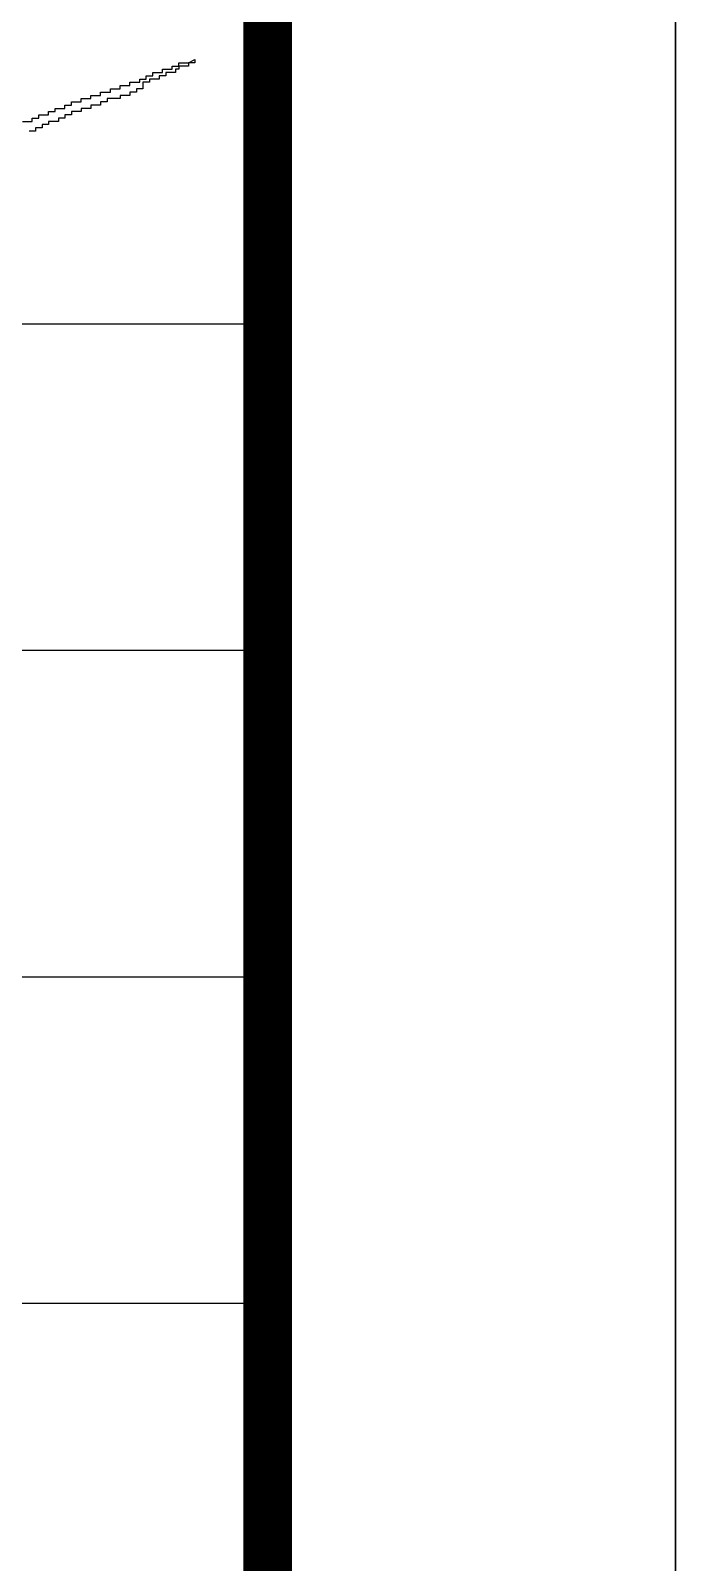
# Model space of a CAD drawing. Header units: millimetres. Extents: x 12325263 to 13848842, y -1463133 to 573208.
# Drawn here: x 12646470 to 12648842, y -887044 to -881413 of the extents above; entities that cross this region are included whole.
import ezdxf
from ezdxf.enums import TextEntityAlignment as Align

# ---------------------------------------------------------------- set-up
doc = ezdxf.new("R2010")
doc.units = ezdxf.units.MM
doc.header["$LTSCALE"] = 1000
for name, color, linetype in [('PUB_HATCH', 8, 'Continuous'), ('TITLIN', 7, 'Continuous'), ('TITLIN1', 7, 'Continuous'), ('电子签名', 6, 'Continuous')]:
    doc.layers.add(name, color=color, linetype=linetype)
doc.styles.add('ACHT', font='simhei.ttf')
doc.styles.add('TITXC', font='simhei.ttf')
doc.styles.add('TITXV', font='', dxfattribs={"width": 0.7})
doc.styles.get('TITXV').set_extended_font_data('SimSun')

# ---------------------------------------------------------------- blocks, each defined once
blk = doc.blocks.new('横向图框_A0')
at = {"layer": 'TITLIN'}
for p, q in [((1132.321, 174.115), (1179, 174.115)), ((1114, 166.115), (1179, 166.115)), ((1132.321, 158.115), (1179, 158.115)), ((1132.321, 150.115), (1179, 150.115))]:
    blk.add_line(p, q, dxfattribs=at)
at = {"layer": 'TITLIN1'}
blk.add_lwpolyline([(0, 0), (1189, 0), (1189, 841), (0, 841)], close=True, dxfattribs=at)
at = {"layer": 'TITLIN1', "const_width": 1.2}
blk.add_lwpolyline([(25, 10), (1179, 10), (1179, 831), (25, 831)], close=True, dxfattribs=at)
blk.add_lwpolyline([(25, 10), (1179, 10), (1179, 831), (25, 831)], close=True, dxfattribs=at)
at = {"style": 'TITXV', "width": 0.8}
for tag, p in [('智能化', (9.375, 781)), ('暖通', (3.125, 781)), ('给排水', (15.625, 705)), ('建筑', (3.125, 705)), ('电气', (21.875, 705)), ('结构', (9.375, 705))]:
    blk.add_attdef(tag, text='', height=2.5, rotation=90, dxfattribs=at).set_placement(p, align=Align.MIDDLE_CENTER)
for tag, height, style, p in [('总工程师', 3, 'ACHT', (1143.109, 210.304)), ('审定', 3, 'ACHT', (1143.109, 202.304)), ('审核', 3, 'ACHT', (1143.109, 194.304)), ('设计总负责人1', 3, 'ACHT', (1143.109, 186.304)), ('设计总负责人2', 3, 'ACHT', (1143.109, 178.304)), ('设计总负责人3', 3, 'ACHT', (1143.109, 170.304)), ('专业负责人1', 3, 'ACHT', (1143.109, 162.304)), ('专业负责人2', 3, 'ACHT', (1143.109, 154.304)), ('专业负责人3', 3, 'ACHT', (1143.109, 146.304)), ('校核1', 3, 'ACHT', (1143.109, 138.304)), ('校核2', 3, 'ACHT', (1143.109, 130.304)), ('设计1', 3, 'ACHT', (1143.109, 122.304)), ('设计2', 3, 'ACHT', (1143.109, 114.304)), ('工程编号', 3, 'TITXC', (1142.308, 74.793)), ('专业', 3, 'TITXC', (1170.433, 74.793)), ('设计阶段', 3, 'TITXC', (1155.544, 67.776)), ('图号', 5, 'TITXC', (1140.343, 32.746)), ('出图日期', 3, 'ACHT', (1144.346, 24.293))]:
    blk.add_attdef(tag, text='', height=height, dxfattribs=dict(style=style)).set_placement(p, align=Align.MIDDLE_CENTER)
at = {"style": 'TITXC', "flags": 1}
for tag, height, p in [('建设单位', 3, (1149.822, 102.293)), ('工程名称', 3, (1149.822, 86.293)), ('图纸名称', 5, (1149.822, 51.043))]:
    blk.add_attdef(tag, text='', height=height, dxfattribs=at).set_placement(p, align=Align.MIDDLE_CENTER)
at = {"style": 'ACHT', "width": 0.8}
for tag, p in [('版本号', (1172.763, 32.793)), ('序号', (1172.763, 24.293))]:
    blk.add_attdef(tag, text='', height=3, dxfattribs=at).set_placement(p, align=Align.MIDDLE_CENTER)
blk = doc.blocks.new('*U20')
blk.add_blockref('横向图框_A0', (0, 0))
blk = doc.blocks.new('A$C6C634642')
at = {"linetype": 'Continuous'}
blk.add_lwpolyline([(965000, 270000), (980000, 270000), (980000, 275000), (990000, 275000), (990000, 280000), (1005000, 280000), (1005000, 285000), (1015000, 285000), (1015000, 290000), (1030000, 290000), (1030000, 295000), (1040000, 295000), (1040000, 300000), (1055000, 300000), (1055000, 305000), (1070000, 305000), (1070000, 310000), (1085000, 310000), (1085000, 315000), (1100000, 315000), (1100000, 320000), (1115000, 320000), (1115000, 325000), (1130000, 325000), (1130000, 330000), (1145000, 330000), (1145000, 335000), (1155000, 335000), (1155000, 340000), (1165000, 340000), (1165000, 345000), (1180000, 345000), (1180000, 350000), (1195000, 350000), (1195000, 355000), (1205000, 355000), (1205000, 360000), (1220000, 360000), (1230000, 365000), (1230000, 360000), (1225000, 360000), (1220000, 360000), (1220000, 355000), (1215000, 355000), (1210000, 355000), (1205000, 355000), (1205000, 350000), (1200000, 350000), (1200000, 345000), (1195000, 345000), (1190000, 345000), (1185000, 345000), (1185000, 340000), (1180000, 340000), (1175000, 340000), (1175000, 335000), (1170000, 335000), (1165000, 335000), (1160000, 335000), (1160000, 330000), (1155000, 330000), (1150000, 330000), (1150000, 325000), (1150000, 320000), (1145000, 320000), (1140000, 320000), (1140000, 315000), (1135000, 315000), (1130000, 315000), (1130000, 310000), (1125000, 310000), (1120000, 310000), (1115000, 310000), (1115000, 305000), (1110000, 305000), (1105000, 305000), (1100000, 305000), (1095000, 305000), (1095000, 300000), (1090000, 300000), (1085000, 300000), (1085000, 295000), (1080000, 295000), (1075000, 295000), (1070000, 295000), (1070000, 290000), (1065000, 290000), (1060000, 290000), (1055000, 290000), (1055000, 285000), (1050000, 285000), (1045000, 285000), (1040000, 285000), (1040000, 280000), (1035000, 280000), (1030000, 280000), (1030000, 275000), (1025000, 275000), (1020000, 275000), (1020000, 270000), (1015000, 270000), (1010000, 270000), (1005000, 270000), (1005000, 265000), (1000000, 265000), (995000, 265000), (995000, 260000), (990000, 260000), (985000, 260000), (985000, 255000), (980000, 255000), (975000, 255000)], dxfattribs=at)
blk = doc.blocks.new('A$C62AF6C70')
at = {"layer": '电子签名'}
blk.add_lwpolyline([(0, 0), (0, 10382.2), (2510.4, 10382.2), (2510.4, 0)], close=True, dxfattribs=at)
at = {"layer": '电子签名', "xscale": 0.001595915279045558, "yscale": 0.001595915279045558, "zscale": 0.001595915279045558}
blk.add_blockref('A$C6C634642', (369.2, 6447.2), dxfattribs=at)
blk = doc.blocks.new('A$C15443CC7')
for name, p, xscale, yscale, zscale in [('*U20', (0, 0), 150, 150, 150), ('A$C62AF6C70', (173084.4, 16544), 1.49999999998998, 1.49999999998998, 1.49999999998998)]:
    blk.add_blockref(name, p, dxfattribs=dict(xscale=xscale, yscale=yscale, zscale=zscale))

msp = doc.modelspace()

# ---------------------------------------------------------------- linework, layer by layer
at = {"layer": 'PUB_HATCH'}
msp.add_lwpolyline([(12468841.6, -733133), (12648841.6, -733133), (12648841.6, -963133), (12468841.6, -963133)], close=True, dxfattribs=at)

# ---------------------------------------------------------------- block references
msp.add_blockref('A$C15443CC7', (12470491.6, -908608))

doc.saveas('drawing.dxf')
